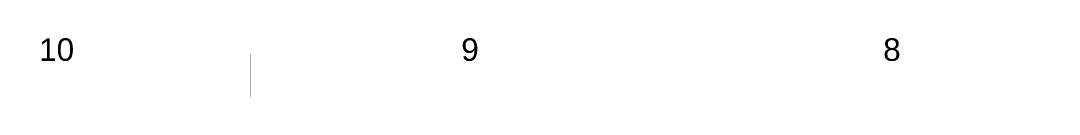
# Model space of a CAD drawing. Header units: inches. Extents: x 0 to 35.2, y -0.7 to 15.9.
# Drawn here: x 16.582 to 21.378, y -0.729 to -0.456 of the extents above; entities that cross this region are included whole.
import ezdxf

# ---------------------------------------------------------------- set-up
doc = ezdxf.new("R2010")
doc.units = ezdxf.units.IN
doc.header["$MEASUREMENT"] = 0
doc.layers.add('Dimensions', color=6, linetype='Continuous')
doc.styles.add('Arial', font='', dxfattribs={"height": 0.2})
doc.styles.get('Arial').set_extended_font_data('Arial')

msp = doc.modelspace()

# ---------------------------------------------------------------- linework, layer by layer
at = {"layer": 'Dimensions', "const_width": 0.0005}
for points in [[(11.9933, -0.5315), (34.9854, -0.5315)], [(17.6429, -0.7283), (17.6429, -0.5315)], [(19.5917, -0.7283), (19.5917, -0.5315)]]:
    msp.add_lwpolyline(points, dxfattribs=at)
at = {"layer": 'Dimensions', "const_width": 0.00025}
for points in [[(17.6428, -0.5315, 1), (17.6431, -0.5315, 1)], [(19.5916, -0.5315, 1), (19.5919, -0.5315, 1)], [(17.6428, -0.7283, 1), (17.6431, -0.7283, 1)], [(19.5916, -0.7283, 1), (19.5919, -0.7283, 1)]]:
    msp.add_lwpolyline(points, format="xyb", close=True, dxfattribs=at)

# ---------------------------------------------------------------- texts
at = {"layer": 'Dimensions', "style": 'Arial'}
for s, height, p in [('10', 0.10417, (16.6664, -0.5615)), ('9', 0.1042, (18.6163, -0.5615)), ('8', 0.1042, (20.5651, -0.5615))]:
    msp.add_text(s, height=height, dxfattribs=at).set_placement(p)

doc.saveas('drawing.dxf')
